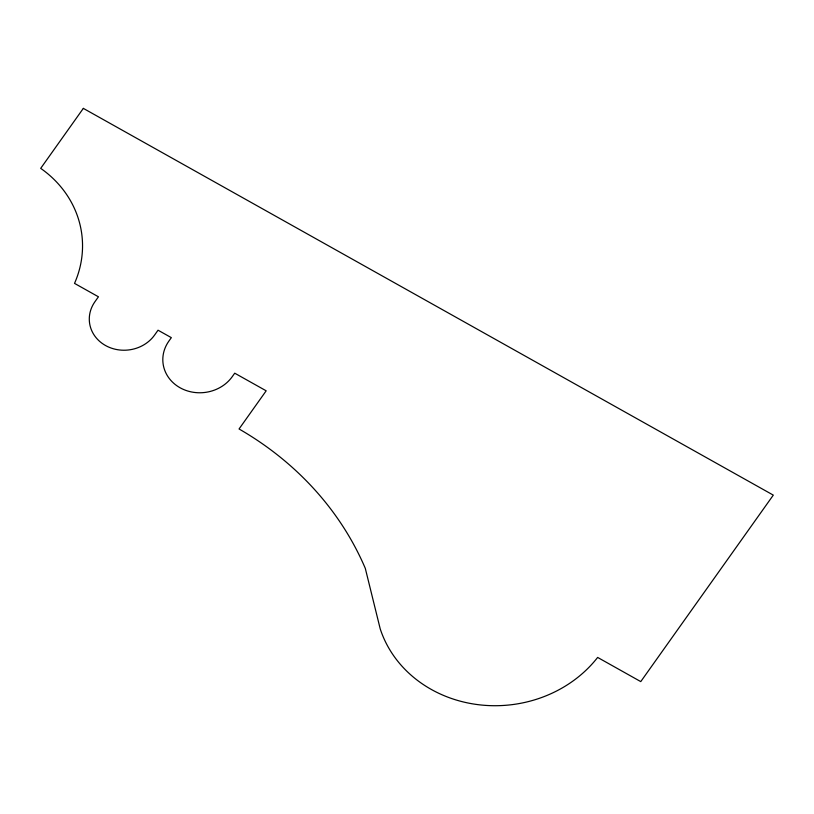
<?xml version="1.0" encoding="UTF-8"?>
<svg xmlns="http://www.w3.org/2000/svg" width="814" height="814" viewBox="0 0 814 814"><rect width="100%" height="100%" fill="white"/><g stroke="black" fill="none" stroke-linecap="round" stroke-linejoin="round"><path stroke-width="1.22" d="M83.333 108.374L40.7 168.356A112.118 100.427 -6.1 0 1 74.522 283.384L98.443 296.795L94.994 301.638A35.541 31.838 -6.1 0 0 105.494 345.502A35.541 31.838 -6.1 0 0 154.599 335.053L158.038 330.199L171.337 337.647L168.885 341.097A37.81 33.862 -6.1 0 0 180.047 387.749A37.81 33.862 -6.1 0 0 232.275 376.638L234.727 373.188L266.178 390.812L239.051 428.978A331.43 296.866 -6.1 0 1 365.303 568.376L380.219 628.876A122.639 109.849 -6.1 0 0 477.37 704.568A122.639 109.849 -6.1 0 0 597.639 657.427L640.76 681.603L773.3 495.126L83.333 108.374"/></g></svg>
